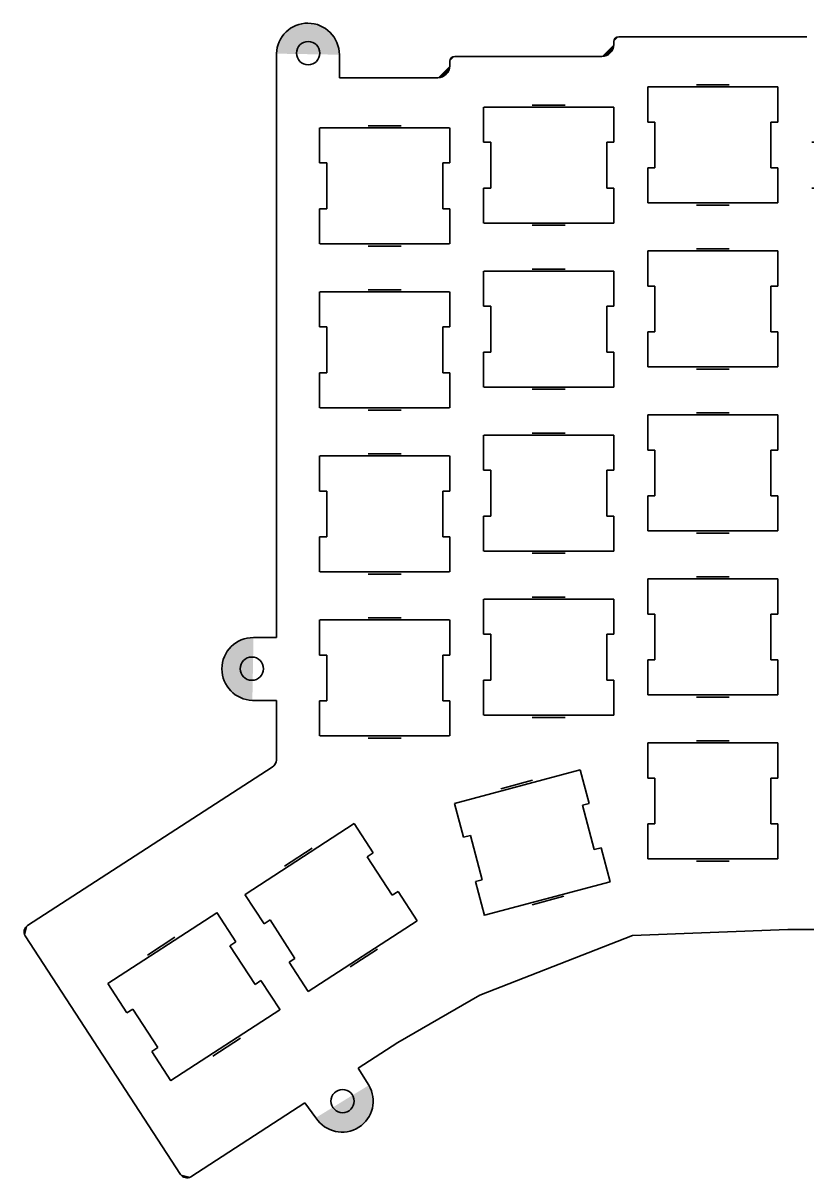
# Model space of a CAD drawing. Header units: inches. Extents: x 20 to 186, y -171 to -37.
# Drawn here: x 20.5 to 111.5, y -171.1 to -36.8 of the extents above; entities that cross this region are included whole.
import ezdxf

# ---------------------------------------------------------------- set-up
doc = ezdxf.new("R2010")
doc.units = ezdxf.units.IN
doc.header["$MEASUREMENT"] = 0
doc.layers.add('Layer 1', color=7, linetype='Continuous')

# ---------------------------------------------------------------- blocks, each defined once
blk = doc.blocks.new('block 6')
at = {"layer": 'Layer 1', "color": 250, "lineweight": 35, "true_color": 0x231f20}
blk.add_open_spline([(47.02, -110.44), (47.77, -110.44), (48.37, -111.04), (48.37, -111.79), (48.37, -112.53), (47.77, -113.14), (47.02, -113.14), (46.27, -113.14), (45.67, -112.53), (45.67, -111.79), (45.67, -111.04), (46.27, -110.44), (47.02, -110.44)], degree=3, knots=[0, 0, 0, 0, 1, 1, 1, 2, 2, 2, 3, 3, 3, 4, 4, 4, 4], dxfattribs=at)
blk = doc.blocks.new('block 7')
at = {"layer": 'Layer 1', "color": 250, "lineweight": 35, "true_color": 0x231f20}
blk.add_open_spline([(53.56, -38.94), (54.31, -38.94), (54.91, -39.54), (54.91, -40.29), (54.91, -41.03), (54.31, -41.64), (53.56, -41.64), (52.81, -41.64), (52.21, -41.03), (52.21, -40.29), (52.21, -39.54), (52.81, -38.94), (53.56, -38.94)], degree=3, knots=[0, 0, 0, 0, 1, 1, 1, 2, 2, 2, 3, 3, 3, 4, 4, 4, 4], dxfattribs=at)
blk = doc.blocks.new('block 10')
at = {"layer": 'Layer 1', "color": 250, "lineweight": 35, "true_color": 0x231f20}
blk.add_open_spline([(57.56, -160.67), (58.31, -160.67), (58.91, -161.27), (58.91, -162.02), (58.91, -162.76), (58.31, -163.37), (57.56, -163.37), (56.82, -163.37), (56.21, -162.76), (56.21, -162.02), (56.21, -161.27), (56.82, -160.67), (57.56, -160.67)], degree=3, knots=[0, 0, 0, 0, 1, 1, 1, 2, 2, 2, 3, 3, 3, 4, 4, 4, 4], dxfattribs=at)
blk = doc.blocks.new('block 12')
at = {"layer": 'Layer 1', "color": 250, "lineweight": 35, "true_color": 0x231f20}
for points in [[(55.72, -53.05), (54.89, -53.05)], [(70.01, -53.05), (69.18, -53.05)], [(55.72, -58.38), (54.89, -58.38)], [(70.01, -58.38), (69.18, -58.38)]]:
    blk.add_lwpolyline(points, dxfattribs=at)
blk = doc.blocks.new('block 13')
at = {"layer": 'Layer 1', "color": 250, "lineweight": 35, "true_color": 0x231f20}
for points in [[(64.35, -48.73), (60.54, -48.73)], [(64.35, -62.7), (60.54, -62.7)]]:
    blk.add_lwpolyline(points, dxfattribs=at)
blk = doc.blocks.new('block 14')
at = {"layer": 'Layer 1', "color": 250, "lineweight": 35, "true_color": 0x231f20}
for points in [[(54.89, -53.05), (54.89, -48.98)], [(69.99, -48.98), (54.91, -48.98)], [(70.01, -53.05), (70.01, -48.98)], [(112.87, -50.64), (112.04, -50.64)], [(127.16, -50.64), (126.33, -50.64)], [(55.72, -58.38), (55.72, -53.05)], [(69.18, -58.38), (69.18, -53.05)], [(112.87, -55.97), (112.04, -55.97)], [(127.16, -55.97), (126.33, -55.97)], [(54.89, -62.45), (54.89, -58.38)], [(70.01, -62.45), (70.01, -58.38)], [(69.99, -62.45), (54.91, -62.45)]]:
    blk.add_lwpolyline(points, dxfattribs=at)
blk = doc.blocks.new('block 26')
at = {"layer": 'Layer 1', "color": 250, "lineweight": 35, "true_color": 0x231f20}
for points in [[(155.73, -74.45), (154.91, -74.45)], [(170.02, -74.45), (169.19, -74.45)], [(155.73, -79.78), (154.91, -79.78)], [(170.02, -79.78), (169.19, -79.78)], [(30.3, -148.35), (42.95, -140.13)], [(42.96, -140.12), (45.17, -143.53)], [(44.48, -143.98), (47.39, -148.46)], [(30.28, -148.36), (32.5, -151.77)], [(48.08, -148.01), (50.29, -151.41)], [(33.19, -151.32), (36.09, -155.79)], [(37.63, -159.64), (50.28, -151.42)], [(35.4, -156.24), (37.62, -159.65)]]:
    blk.add_lwpolyline(points, dxfattribs=at)
blk = doc.blocks.new('block 27')
at = {"layer": 'Layer 1', "color": 250, "lineweight": 35, "true_color": 0x231f20}
for points in [[(34.89, -145.06), (38.08, -142.99)], [(42.49, -156.78), (45.69, -154.71)]]:
    blk.add_lwpolyline(points, dxfattribs=at)
blk = doc.blocks.new('block 28')
at = {"layer": 'Layer 1', "color": 250, "lineweight": 35, "true_color": 0x231f20}
for points in [[(46.23, -138), (58.89, -129.78)], [(58.9, -129.77), (61.11, -133.18)], [(60.42, -133.63), (63.32, -138.11)], [(46.22, -138.01), (48.44, -141.41)], [(64.02, -137.66), (66.23, -141.06)], [(49.13, -140.97), (52.03, -145.44)], [(53.56, -149.29), (66.22, -141.07)], [(44.48, -143.98), (45.17, -143.53)], [(51.34, -145.89), (53.55, -149.3)], [(47.39, -148.46), (48.08, -148.01)], [(32.5, -151.77), (33.19, -151.32)], [(35.4, -156.24), (36.09, -155.79)]]:
    blk.add_lwpolyline(points, dxfattribs=at)
blk = doc.blocks.new('block 29')
at = {"layer": 'Layer 1', "color": 250, "lineweight": 35, "true_color": 0x231f20}
for points in [[(50.82, -134.71), (54.02, -132.64)], [(58.43, -146.43), (61.63, -144.36)]]:
    blk.add_lwpolyline(points, dxfattribs=at)
blk = doc.blocks.new('block 30')
at = {"layer": 'Layer 1', "color": 250, "lineweight": 35, "true_color": 0x231f20}
for points in [[(70.57, -127.43), (85.14, -123.53)], [(85.15, -123.52), (86.2, -127.45)], [(70.55, -127.43), (71.6, -131.36)], [(85.41, -127.66), (86.79, -132.81)], [(72.4, -131.15), (73.78, -136.3)], [(87.58, -132.6), (88.63, -136.53)], [(60.42, -133.63), (61.11, -133.18)], [(72.99, -136.51), (74.04, -140.44)], [(74.05, -140.43), (88.62, -136.53)], [(63.32, -138.11), (64.02, -137.66)], [(48.44, -141.41), (49.13, -140.97)], [(51.34, -145.89), (52.03, -145.44)]]:
    blk.add_lwpolyline(points, dxfattribs=at)
blk = doc.blocks.new('block 31')
at = {"layer": 'Layer 1', "color": 250, "lineweight": 35, "true_color": 0x231f20}
for points in [[(75.95, -125.73), (79.63, -124.74)], [(79.56, -139.22), (83.24, -138.23)]]:
    blk.add_lwpolyline(points, dxfattribs=at)
blk = doc.blocks.new('block 32')
at = {"layer": 'Layer 1', "color": 250, "lineweight": 35, "true_color": 0x231f20}
for points in [[(55.72, -110.2), (54.89, -110.2)], [(70.01, -110.2), (69.18, -110.2)], [(55.72, -115.53), (54.89, -115.53)], [(70.01, -115.53), (69.18, -115.53)], [(85.41, -127.66), (86.2, -127.45)], [(71.6, -131.36), (72.4, -131.15)], [(86.79, -132.81), (87.58, -132.6)], [(72.99, -136.51), (73.78, -136.3)]]:
    blk.add_lwpolyline(points, dxfattribs=at)
blk = doc.blocks.new('block 33')
at = {"layer": 'Layer 1', "color": 250, "lineweight": 35, "true_color": 0x231f20}
for points in [[(64.35, -105.88), (60.54, -105.88)], [(64.35, -119.85), (60.54, -119.85)]]:
    blk.add_lwpolyline(points, dxfattribs=at)
blk = doc.blocks.new('block 34')
at = {"layer": 'Layer 1', "color": 250, "lineweight": 35, "true_color": 0x231f20}
for points in [[(54.89, -91.15), (54.89, -87.08)], [(69.99, -87.08), (54.91, -87.08)], [(70.01, -91.15), (70.01, -87.08)], [(55.72, -96.48), (55.72, -91.15)], [(69.18, -96.48), (69.18, -91.15)], [(54.89, -100.55), (54.89, -96.48)], [(70.01, -100.55), (70.01, -96.48)], [(69.99, -100.55), (54.91, -100.55)], [(54.89, -110.2), (54.89, -106.13)], [(69.99, -106.13), (54.91, -106.13)], [(70.01, -110.2), (70.01, -106.13)], [(55.72, -115.53), (55.72, -110.2)], [(69.18, -115.53), (69.18, -110.2)], [(54.89, -119.6), (54.89, -115.53)], [(70.01, -119.6), (70.01, -115.53)], [(69.99, -119.6), (54.91, -119.6)]]:
    blk.add_lwpolyline(points, dxfattribs=at)
blk = doc.blocks.new('block 35')
at = {"layer": 'Layer 1', "color": 250, "lineweight": 35, "true_color": 0x231f20}
for points in [[(64.35, -86.83), (60.54, -86.83)], [(64.35, -100.8), (60.54, -100.8)]]:
    blk.add_lwpolyline(points, dxfattribs=at)
blk = doc.blocks.new('block 36')
at = {"layer": 'Layer 1', "color": 250, "lineweight": 35, "true_color": 0x231f20}
for points in [[(54.89, -72.1), (54.89, -68.03)], [(69.99, -68.03), (54.91, -68.03)], [(70.01, -72.1), (70.01, -68.03)], [(55.72, -77.43), (55.72, -72.1)], [(69.18, -77.43), (69.18, -72.1)], [(54.89, -81.5), (54.89, -77.43)], [(70.01, -81.5), (70.01, -77.43)], [(69.99, -81.5), (54.91, -81.5)], [(55.72, -91.15), (54.89, -91.15)], [(70.01, -91.15), (69.18, -91.15)], [(55.72, -96.48), (54.89, -96.48)], [(70.01, -96.48), (69.18, -96.48)]]:
    blk.add_lwpolyline(points, dxfattribs=at)
blk = doc.blocks.new('block 37')
at = {"layer": 'Layer 1', "color": 250, "lineweight": 35, "true_color": 0x231f20}
for points in [[(64.35, -67.78), (60.54, -67.78)], [(64.35, -81.75), (60.54, -81.75)]]:
    blk.add_lwpolyline(points, dxfattribs=at)
blk = doc.blocks.new('block 38')
at = {"layer": 'Layer 1', "color": 250, "lineweight": 35, "true_color": 0x231f20}
for points in [[(55.72, -72.1), (54.89, -72.1)], [(70.01, -72.1), (69.18, -72.1)], [(55.72, -77.43), (54.89, -77.43)], [(70.01, -77.43), (69.18, -77.43)], [(74.77, -107.79), (73.94, -107.79)], [(89.06, -107.79), (88.23, -107.79)], [(74.77, -113.12), (73.94, -113.12)], [(89.06, -113.12), (88.23, -113.12)]]:
    blk.add_lwpolyline(points, dxfattribs=at)
blk = doc.blocks.new('block 39')
at = {"layer": 'Layer 1', "color": 250, "lineweight": 35, "true_color": 0x231f20}
for points in [[(83.4, -103.47), (79.59, -103.47)], [(83.4, -117.44), (79.59, -117.44)]]:
    blk.add_lwpolyline(points, dxfattribs=at)
blk = doc.blocks.new('block 40')
at = {"layer": 'Layer 1', "color": 250, "lineweight": 35, "true_color": 0x231f20}
for points in [[(73.94, -88.74), (73.94, -84.67)], [(89.04, -84.67), (73.96, -84.67)], [(89.06, -88.74), (89.06, -84.67)], [(74.77, -94.07), (74.77, -88.74)], [(88.23, -94.07), (88.23, -88.74)], [(73.94, -98.13), (73.94, -94.07)], [(89.06, -98.13), (89.06, -94.07)], [(89.04, -98.13), (73.96, -98.13)], [(73.94, -107.79), (73.94, -103.72)], [(89.04, -103.72), (73.96, -103.72)], [(89.06, -107.79), (89.06, -103.72)], [(74.77, -113.12), (74.77, -107.79)], [(88.23, -113.12), (88.23, -107.79)], [(73.94, -117.18), (73.94, -113.12)], [(89.06, -117.18), (89.06, -113.12)], [(89.04, -117.18), (73.96, -117.18)]]:
    blk.add_lwpolyline(points, dxfattribs=at)
blk = doc.blocks.new('block 41')
at = {"layer": 'Layer 1', "color": 250, "lineweight": 35, "true_color": 0x231f20}
for points in [[(83.4, -84.42), (79.59, -84.42)], [(83.4, -98.39), (79.59, -98.39)]]:
    blk.add_lwpolyline(points, dxfattribs=at)
blk = doc.blocks.new('block 42')
at = {"layer": 'Layer 1', "color": 250, "lineweight": 35, "true_color": 0x231f20}
for points in [[(74.77, -50.64), (73.94, -50.64)], [(89.06, -50.64), (88.23, -50.64)], [(74.77, -55.97), (73.94, -55.97)], [(89.06, -55.97), (88.23, -55.97)], [(74.77, -88.74), (73.94, -88.74)], [(89.06, -88.74), (88.23, -88.74)], [(74.77, -94.07), (73.94, -94.07)], [(89.06, -94.07), (88.23, -94.07)]]:
    blk.add_lwpolyline(points, dxfattribs=at)
blk = doc.blocks.new('block 43')
at = {"layer": 'Layer 1', "color": 250, "lineweight": 35, "true_color": 0x231f20}
for points in [[(83.4, -46.32), (79.59, -46.32)], [(83.4, -60.29), (79.59, -60.29)]]:
    blk.add_lwpolyline(points, dxfattribs=at)
blk = doc.blocks.new('block 44')
at = {"layer": 'Layer 1', "color": 250, "lineweight": 35, "true_color": 0x231f20}
for points in [[(73.94, -50.64), (73.94, -46.57)], [(89.04, -46.57), (73.96, -46.57)], [(89.06, -50.64), (89.06, -46.57)], [(74.77, -55.97), (74.77, -50.64)], [(88.23, -55.97), (88.23, -50.64)], [(73.94, -60.03), (73.94, -55.97)], [(89.06, -60.03), (89.06, -55.97)], [(89.04, -60.03), (73.96, -60.03)], [(73.94, -69.69), (73.94, -65.62)], [(89.04, -65.62), (73.96, -65.62)], [(89.06, -69.69), (89.06, -65.62)], [(74.77, -75.02), (74.77, -69.69)], [(88.23, -75.02), (88.23, -69.69)], [(73.94, -79.08), (73.94, -75.02)], [(89.06, -79.08), (89.06, -75.02)], [(89.04, -79.08), (73.96, -79.08)]]:
    blk.add_lwpolyline(points, dxfattribs=at)
blk = doc.blocks.new('block 45')
at = {"layer": 'Layer 1', "color": 250, "lineweight": 35, "true_color": 0x231f20}
for points in [[(83.4, -65.37), (79.59, -65.37)], [(83.4, -79.34), (79.59, -79.34)]]:
    blk.add_lwpolyline(points, dxfattribs=at)
blk = doc.blocks.new('block 46')
at = {"layer": 'Layer 1', "color": 250, "lineweight": 35, "true_color": 0x231f20}
for points in [[(92.99, -48.29), (92.99, -44.22)], [(108.09, -44.22), (93.01, -44.22)], [(108.11, -48.29), (108.11, -44.22)], [(93.82, -53.62), (93.82, -48.29)], [(107.28, -53.62), (107.28, -48.29)], [(92.99, -57.68), (92.99, -53.62)], [(108.11, -57.68), (108.11, -53.62)], [(108.09, -57.68), (93.01, -57.68)], [(74.77, -69.69), (73.94, -69.69)], [(89.06, -69.69), (88.23, -69.69)], [(74.77, -75.02), (73.94, -75.02)], [(89.06, -75.02), (88.23, -75.02)]]:
    blk.add_lwpolyline(points, dxfattribs=at)
blk = doc.blocks.new('block 47')
at = {"layer": 'Layer 1', "color": 250, "lineweight": 35, "true_color": 0x231f20}
for points in [[(102.45, -43.97), (98.64, -43.97)], [(102.45, -57.94), (98.64, -57.94)]]:
    blk.add_lwpolyline(points, dxfattribs=at)
blk = doc.blocks.new('block 48')
at = {"layer": 'Layer 1', "color": 250, "lineweight": 35, "true_color": 0x231f20}
for points in [[(93.82, -48.29), (92.99, -48.29)], [(108.11, -48.29), (107.28, -48.29)], [(93.82, -53.62), (92.99, -53.62)], [(108.11, -53.62), (107.28, -53.62)], [(93.82, -67.34), (92.99, -67.34)], [(108.11, -67.34), (107.28, -67.34)], [(93.82, -72.67), (92.99, -72.67)], [(108.11, -72.67), (107.28, -72.67)]]:
    blk.add_lwpolyline(points, dxfattribs=at)
blk = doc.blocks.new('block 49')
at = {"layer": 'Layer 1', "color": 250, "lineweight": 35, "true_color": 0x231f20}
for points in [[(102.45, -63.02), (98.64, -63.02)], [(102.45, -76.99), (98.64, -76.99)]]:
    blk.add_lwpolyline(points, dxfattribs=at)
blk = doc.blocks.new('block 50')
at = {"layer": 'Layer 1', "color": 250, "lineweight": 35, "true_color": 0x231f20}
for points in [[(92.99, -67.34), (92.99, -63.27)], [(108.09, -63.27), (93.01, -63.27)], [(108.11, -67.34), (108.11, -63.27)], [(93.82, -72.67), (93.82, -67.34)], [(107.28, -72.67), (107.28, -67.34)], [(92.99, -76.73), (92.99, -72.67)], [(108.11, -76.73), (108.11, -72.67)], [(108.09, -76.73), (93.01, -76.73)], [(93.82, -124.49), (92.99, -124.49)], [(108.11, -124.49), (107.28, -124.49)], [(93.82, -129.82), (92.99, -129.82)], [(108.11, -129.82), (107.28, -129.82)]]:
    blk.add_lwpolyline(points, dxfattribs=at)
blk = doc.blocks.new('block 51')
at = {"layer": 'Layer 1', "color": 250, "lineweight": 35, "true_color": 0x231f20}
for points in [[(102.45, -120.17), (98.64, -120.17)], [(102.45, -134.14), (98.64, -134.14)]]:
    blk.add_lwpolyline(points, dxfattribs=at)
blk = doc.blocks.new('block 52')
at = {"layer": 'Layer 1', "color": 250, "lineweight": 35, "true_color": 0x231f20}
for points in [[(92.99, -105.44), (92.99, -101.37)], [(108.09, -101.37), (93.01, -101.37)], [(108.11, -105.44), (108.11, -101.37)], [(93.82, -110.77), (93.82, -105.44)], [(107.28, -110.77), (107.28, -105.44)], [(92.99, -114.83), (92.99, -110.77)], [(108.11, -114.83), (108.11, -110.77)], [(108.09, -114.83), (93.01, -114.83)], [(92.99, -124.49), (92.99, -120.42)], [(108.09, -120.42), (93.01, -120.42)], [(108.11, -124.49), (108.11, -120.42)], [(93.82, -129.82), (93.82, -124.49)], [(107.28, -129.82), (107.28, -124.49)], [(92.99, -133.88), (92.99, -129.82)], [(108.11, -133.88), (108.11, -129.82)], [(108.09, -133.88), (93.01, -133.88)]]:
    blk.add_lwpolyline(points, dxfattribs=at)
blk = doc.blocks.new('block 53')
at = {"layer": 'Layer 1', "color": 250, "lineweight": 35, "true_color": 0x231f20}
for points in [[(102.45, -101.12), (98.64, -101.12)], [(102.45, -115.09), (98.64, -115.09)]]:
    blk.add_lwpolyline(points, dxfattribs=at)
blk = doc.blocks.new('block 54')
at = {"layer": 'Layer 1', "color": 250, "lineweight": 35, "true_color": 0x231f20}
for points in [[(93.82, -86.39), (92.99, -86.39)], [(108.11, -86.39), (107.28, -86.39)], [(93.82, -91.72), (92.99, -91.72)], [(108.11, -91.72), (107.28, -91.72)], [(93.82, -105.44), (92.99, -105.44)], [(108.11, -105.44), (107.28, -105.44)], [(93.82, -110.77), (92.99, -110.77)], [(108.11, -110.77), (107.28, -110.77)]]:
    blk.add_lwpolyline(points, dxfattribs=at)
blk = doc.blocks.new('block 55')
at = {"layer": 'Layer 1', "color": 250, "lineweight": 35, "true_color": 0x231f20}
for points in [[(102.45, -82.07), (98.64, -82.07)], [(102.45, -96.04), (98.64, -96.04)]]:
    blk.add_lwpolyline(points, dxfattribs=at)
blk = doc.blocks.new('block 56')
at = {"layer": 'Layer 1', "color": 250, "lineweight": 35, "true_color": 0x231f20}
for points in [[(131.09, -55.4), (131.09, -51.33)], [(146.19, -51.33), (131.11, -51.33)], [(146.21, -55.4), (146.21, -51.33)], [(131.92, -60.73), (131.92, -55.4)], [(145.38, -60.73), (145.38, -55.4)], [(131.09, -64.8), (131.09, -60.73)], [(146.21, -64.8), (146.21, -60.73)], [(146.19, -64.8), (131.11, -64.8)], [(92.99, -86.39), (92.99, -82.32)], [(108.09, -82.32), (93.01, -82.32)], [(108.11, -86.39), (108.11, -82.32)], [(93.82, -91.72), (93.82, -86.39)], [(107.28, -91.72), (107.28, -86.39)], [(92.99, -95.78), (92.99, -91.72)], [(108.11, -95.78), (108.11, -91.72)], [(108.09, -95.78), (93.01, -95.78)]]:
    blk.add_lwpolyline(points, dxfattribs=at)
blk = doc.blocks.new('block 75')
at = {"layer": 'Layer 1', "color": 250, "lineweight": 35, "true_color": 0x231f20}
blk.add_open_spline([(47.02, -110.44), (47.77, -110.44), (48.37, -111.04), (48.37, -111.79), (48.37, -112.53), (47.77, -113.14), (47.02, -113.14), (46.27, -113.14), (45.67, -112.53), (45.67, -111.79), (45.67, -111.04), (46.27, -110.44), (47.02, -110.44)], degree=3, knots=[0, 0, 0, 0, 1, 1, 1, 2, 2, 2, 3, 3, 3, 4, 4, 4, 4], dxfattribs=at)
blk = doc.blocks.new('block 76')
at = {"layer": 'Layer 1', "color": 250, "lineweight": 35, "true_color": 0x231f20}
blk.add_open_spline([(53.56, -38.94), (54.31, -38.94), (54.91, -39.54), (54.91, -40.29), (54.91, -41.03), (54.31, -41.64), (53.56, -41.64), (52.81, -41.64), (52.21, -41.03), (52.21, -40.29), (52.21, -39.54), (52.81, -38.94), (53.56, -38.94)], degree=3, knots=[0, 0, 0, 0, 1, 1, 1, 2, 2, 2, 3, 3, 3, 4, 4, 4, 4], dxfattribs=at)
blk = doc.blocks.new('block 79')
at = {"layer": 'Layer 1', "color": 250, "lineweight": 35, "true_color": 0x231f20}
blk.add_open_spline([(57.56, -160.67), (58.31, -160.67), (58.91, -161.27), (58.91, -162.02), (58.91, -162.76), (58.31, -163.37), (57.56, -163.37), (56.82, -163.37), (56.21, -162.76), (56.21, -162.02), (56.21, -161.27), (56.82, -160.67), (57.56, -160.67)], degree=3, knots=[0, 0, 0, 0, 1, 1, 1, 2, 2, 2, 3, 3, 3, 4, 4, 4, 4], dxfattribs=at)
blk = doc.blocks.new('block 81')
at = {"layer": 'Layer 1', "color": 250, "lineweight": 35, "true_color": 0x231f20}
for points in [[(55.72, -53.05), (54.89, -53.05)], [(70.01, -53.05), (69.18, -53.05)], [(55.72, -58.38), (54.89, -58.38)], [(70.01, -58.38), (69.18, -58.38)]]:
    blk.add_lwpolyline(points, dxfattribs=at)
blk = doc.blocks.new('block 82')
at = {"layer": 'Layer 1', "color": 250, "lineweight": 35, "true_color": 0x231f20}
for points in [[(64.35, -48.73), (60.54, -48.73)], [(64.35, -62.7), (60.54, -62.7)]]:
    blk.add_lwpolyline(points, dxfattribs=at)
blk = doc.blocks.new('block 83')
at = {"layer": 'Layer 1', "color": 250, "lineweight": 35, "true_color": 0x231f20}
for points in [[(54.89, -53.05), (54.89, -48.98)], [(69.99, -48.98), (54.91, -48.98)], [(70.01, -53.05), (70.01, -48.98)], [(112.87, -50.64), (112.04, -50.64)], [(127.16, -50.64), (126.33, -50.64)], [(55.72, -58.38), (55.72, -53.05)], [(69.18, -58.38), (69.18, -53.05)], [(112.87, -55.97), (112.04, -55.97)], [(127.16, -55.97), (126.33, -55.97)], [(54.89, -62.45), (54.89, -58.38)], [(70.01, -62.45), (70.01, -58.38)], [(69.99, -62.45), (54.91, -62.45)]]:
    blk.add_lwpolyline(points, dxfattribs=at)
blk = doc.blocks.new('block 95')
at = {"layer": 'Layer 1', "color": 250, "lineweight": 35, "true_color": 0x231f20}
for points in [[(155.73, -74.45), (154.91, -74.45)], [(170.02, -74.45), (169.19, -74.45)], [(155.73, -79.78), (154.91, -79.78)], [(170.02, -79.78), (169.19, -79.78)], [(30.3, -148.35), (42.95, -140.13)], [(42.96, -140.12), (45.17, -143.53)], [(44.48, -143.98), (47.39, -148.46)], [(30.28, -148.36), (32.5, -151.77)], [(48.08, -148.01), (50.29, -151.41)], [(33.19, -151.32), (36.09, -155.79)], [(37.63, -159.64), (50.28, -151.42)], [(35.4, -156.24), (37.62, -159.65)]]:
    blk.add_lwpolyline(points, dxfattribs=at)
blk = doc.blocks.new('block 96')
at = {"layer": 'Layer 1', "color": 250, "lineweight": 35, "true_color": 0x231f20}
for points in [[(34.89, -145.06), (38.08, -142.99)], [(42.49, -156.78), (45.69, -154.71)]]:
    blk.add_lwpolyline(points, dxfattribs=at)
blk = doc.blocks.new('block 97')
at = {"layer": 'Layer 1', "color": 250, "lineweight": 35, "true_color": 0x231f20}
for points in [[(46.23, -138), (58.89, -129.78)], [(58.9, -129.77), (61.11, -133.18)], [(60.42, -133.63), (63.32, -138.11)], [(46.22, -138.01), (48.44, -141.41)], [(64.02, -137.66), (66.23, -141.06)], [(49.13, -140.97), (52.03, -145.44)], [(53.56, -149.29), (66.22, -141.07)], [(44.48, -143.98), (45.17, -143.53)], [(51.34, -145.89), (53.55, -149.3)], [(47.39, -148.46), (48.08, -148.01)], [(32.5, -151.77), (33.19, -151.32)], [(35.4, -156.24), (36.09, -155.79)]]:
    blk.add_lwpolyline(points, dxfattribs=at)
blk = doc.blocks.new('block 98')
at = {"layer": 'Layer 1', "color": 250, "lineweight": 35, "true_color": 0x231f20}
for points in [[(50.82, -134.71), (54.02, -132.64)], [(58.43, -146.43), (61.63, -144.36)]]:
    blk.add_lwpolyline(points, dxfattribs=at)
blk = doc.blocks.new('block 99')
at = {"layer": 'Layer 1', "color": 250, "lineweight": 35, "true_color": 0x231f20}
for points in [[(70.57, -127.43), (85.14, -123.53)], [(85.15, -123.52), (86.2, -127.45)], [(70.55, -127.43), (71.6, -131.36)], [(85.41, -127.66), (86.79, -132.81)], [(72.4, -131.15), (73.78, -136.3)], [(87.58, -132.6), (88.63, -136.53)], [(60.42, -133.63), (61.11, -133.18)], [(72.99, -136.51), (74.04, -140.44)], [(74.05, -140.43), (88.62, -136.53)], [(63.32, -138.11), (64.02, -137.66)], [(48.44, -141.41), (49.13, -140.97)], [(51.34, -145.89), (52.03, -145.44)]]:
    blk.add_lwpolyline(points, dxfattribs=at)
blk = doc.blocks.new('block 100')
at = {"layer": 'Layer 1', "color": 250, "lineweight": 35, "true_color": 0x231f20}
for points in [[(75.95, -125.73), (79.63, -124.74)], [(79.56, -139.22), (83.24, -138.23)]]:
    blk.add_lwpolyline(points, dxfattribs=at)
blk = doc.blocks.new('block 101')
at = {"layer": 'Layer 1', "color": 250, "lineweight": 35, "true_color": 0x231f20}
for points in [[(55.72, -110.2), (54.89, -110.2)], [(70.01, -110.2), (69.18, -110.2)], [(55.72, -115.53), (54.89, -115.53)], [(70.01, -115.53), (69.18, -115.53)], [(85.41, -127.66), (86.2, -127.45)], [(71.6, -131.36), (72.4, -131.15)], [(86.79, -132.81), (87.58, -132.6)], [(72.99, -136.51), (73.78, -136.3)]]:
    blk.add_lwpolyline(points, dxfattribs=at)
blk = doc.blocks.new('block 102')
at = {"layer": 'Layer 1', "color": 250, "lineweight": 35, "true_color": 0x231f20}
for points in [[(64.35, -105.88), (60.54, -105.88)], [(64.35, -119.85), (60.54, -119.85)]]:
    blk.add_lwpolyline(points, dxfattribs=at)
blk = doc.blocks.new('block 103')
at = {"layer": 'Layer 1', "color": 250, "lineweight": 35, "true_color": 0x231f20}
for points in [[(54.89, -91.15), (54.89, -87.08)], [(69.99, -87.08), (54.91, -87.08)], [(70.01, -91.15), (70.01, -87.08)], [(55.72, -96.48), (55.72, -91.15)], [(69.18, -96.48), (69.18, -91.15)], [(54.89, -100.55), (54.89, -96.48)], [(70.01, -100.55), (70.01, -96.48)], [(69.99, -100.55), (54.91, -100.55)], [(54.89, -110.2), (54.89, -106.13)], [(69.99, -106.13), (54.91, -106.13)], [(70.01, -110.2), (70.01, -106.13)], [(55.72, -115.53), (55.72, -110.2)], [(69.18, -115.53), (69.18, -110.2)], [(54.89, -119.6), (54.89, -115.53)], [(70.01, -119.6), (70.01, -115.53)], [(69.99, -119.6), (54.91, -119.6)]]:
    blk.add_lwpolyline(points, dxfattribs=at)
blk = doc.blocks.new('block 104')
at = {"layer": 'Layer 1', "color": 250, "lineweight": 35, "true_color": 0x231f20}
for points in [[(64.35, -86.83), (60.54, -86.83)], [(64.35, -100.8), (60.54, -100.8)]]:
    blk.add_lwpolyline(points, dxfattribs=at)
blk = doc.blocks.new('block 105')
at = {"layer": 'Layer 1', "color": 250, "lineweight": 35, "true_color": 0x231f20}
for points in [[(54.89, -72.1), (54.89, -68.03)], [(69.99, -68.03), (54.91, -68.03)], [(70.01, -72.1), (70.01, -68.03)], [(55.72, -77.43), (55.72, -72.1)], [(69.18, -77.43), (69.18, -72.1)], [(54.89, -81.5), (54.89, -77.43)], [(70.01, -81.5), (70.01, -77.43)], [(69.99, -81.5), (54.91, -81.5)], [(55.72, -91.15), (54.89, -91.15)], [(70.01, -91.15), (69.18, -91.15)], [(55.72, -96.48), (54.89, -96.48)], [(70.01, -96.48), (69.18, -96.48)]]:
    blk.add_lwpolyline(points, dxfattribs=at)
blk = doc.blocks.new('block 106')
at = {"layer": 'Layer 1', "color": 250, "lineweight": 35, "true_color": 0x231f20}
for points in [[(64.35, -67.78), (60.54, -67.78)], [(64.35, -81.75), (60.54, -81.75)]]:
    blk.add_lwpolyline(points, dxfattribs=at)
blk = doc.blocks.new('block 107')
at = {"layer": 'Layer 1', "color": 250, "lineweight": 35, "true_color": 0x231f20}
for points in [[(55.72, -72.1), (54.89, -72.1)], [(70.01, -72.1), (69.18, -72.1)], [(55.72, -77.43), (54.89, -77.43)], [(70.01, -77.43), (69.18, -77.43)], [(74.77, -107.79), (73.94, -107.79)], [(89.06, -107.79), (88.23, -107.79)], [(74.77, -113.12), (73.94, -113.12)], [(89.06, -113.12), (88.23, -113.12)]]:
    blk.add_lwpolyline(points, dxfattribs=at)
blk = doc.blocks.new('block 108')
at = {"layer": 'Layer 1', "color": 250, "lineweight": 35, "true_color": 0x231f20}
for points in [[(83.4, -103.47), (79.59, -103.47)], [(83.4, -117.44), (79.59, -117.44)]]:
    blk.add_lwpolyline(points, dxfattribs=at)
blk = doc.blocks.new('block 109')
at = {"layer": 'Layer 1', "color": 250, "lineweight": 35, "true_color": 0x231f20}
for points in [[(73.94, -88.74), (73.94, -84.67)], [(89.04, -84.67), (73.96, -84.67)], [(89.06, -88.74), (89.06, -84.67)], [(74.77, -94.07), (74.77, -88.74)], [(88.23, -94.07), (88.23, -88.74)], [(73.94, -98.13), (73.94, -94.07)], [(89.06, -98.13), (89.06, -94.07)], [(89.04, -98.13), (73.96, -98.13)], [(73.94, -107.79), (73.94, -103.72)], [(89.04, -103.72), (73.96, -103.72)], [(89.06, -107.79), (89.06, -103.72)], [(74.77, -113.12), (74.77, -107.79)], [(88.23, -113.12), (88.23, -107.79)], [(73.94, -117.18), (73.94, -113.12)], [(89.06, -117.18), (89.06, -113.12)], [(89.04, -117.18), (73.96, -117.18)]]:
    blk.add_lwpolyline(points, dxfattribs=at)
blk = doc.blocks.new('block 110')
at = {"layer": 'Layer 1', "color": 250, "lineweight": 35, "true_color": 0x231f20}
for points in [[(83.4, -84.42), (79.59, -84.42)], [(83.4, -98.39), (79.59, -98.39)]]:
    blk.add_lwpolyline(points, dxfattribs=at)
blk = doc.blocks.new('block 111')
at = {"layer": 'Layer 1', "color": 250, "lineweight": 35, "true_color": 0x231f20}
for points in [[(74.77, -50.64), (73.94, -50.64)], [(89.06, -50.64), (88.23, -50.64)], [(74.77, -55.97), (73.94, -55.97)], [(89.06, -55.97), (88.23, -55.97)], [(74.77, -88.74), (73.94, -88.74)], [(89.06, -88.74), (88.23, -88.74)], [(74.77, -94.07), (73.94, -94.07)], [(89.06, -94.07), (88.23, -94.07)]]:
    blk.add_lwpolyline(points, dxfattribs=at)
blk = doc.blocks.new('block 112')
at = {"layer": 'Layer 1', "color": 250, "lineweight": 35, "true_color": 0x231f20}
for points in [[(83.4, -46.32), (79.59, -46.32)], [(83.4, -60.29), (79.59, -60.29)]]:
    blk.add_lwpolyline(points, dxfattribs=at)
blk = doc.blocks.new('block 113')
at = {"layer": 'Layer 1', "color": 250, "lineweight": 35, "true_color": 0x231f20}
for points in [[(73.94, -50.64), (73.94, -46.57)], [(89.04, -46.57), (73.96, -46.57)], [(89.06, -50.64), (89.06, -46.57)], [(74.77, -55.97), (74.77, -50.64)], [(88.23, -55.97), (88.23, -50.64)], [(73.94, -60.03), (73.94, -55.97)], [(89.06, -60.03), (89.06, -55.97)], [(89.04, -60.03), (73.96, -60.03)], [(73.94, -69.69), (73.94, -65.62)], [(89.04, -65.62), (73.96, -65.62)], [(89.06, -69.69), (89.06, -65.62)], [(74.77, -75.02), (74.77, -69.69)], [(88.23, -75.02), (88.23, -69.69)], [(73.94, -79.08), (73.94, -75.02)], [(89.06, -79.08), (89.06, -75.02)], [(89.04, -79.08), (73.96, -79.08)]]:
    blk.add_lwpolyline(points, dxfattribs=at)
blk = doc.blocks.new('block 114')
at = {"layer": 'Layer 1', "color": 250, "lineweight": 35, "true_color": 0x231f20}
for points in [[(83.4, -65.37), (79.59, -65.37)], [(83.4, -79.34), (79.59, -79.34)]]:
    blk.add_lwpolyline(points, dxfattribs=at)
blk = doc.blocks.new('block 115')
at = {"layer": 'Layer 1', "color": 250, "lineweight": 35, "true_color": 0x231f20}
for points in [[(92.99, -48.29), (92.99, -44.22)], [(108.09, -44.22), (93.01, -44.22)], [(108.11, -48.29), (108.11, -44.22)], [(93.82, -53.62), (93.82, -48.29)], [(107.28, -53.62), (107.28, -48.29)], [(92.99, -57.68), (92.99, -53.62)], [(108.11, -57.68), (108.11, -53.62)], [(108.09, -57.68), (93.01, -57.68)], [(74.77, -69.69), (73.94, -69.69)], [(89.06, -69.69), (88.23, -69.69)], [(74.77, -75.02), (73.94, -75.02)], [(89.06, -75.02), (88.23, -75.02)]]:
    blk.add_lwpolyline(points, dxfattribs=at)
blk = doc.blocks.new('block 116')
at = {"layer": 'Layer 1', "color": 250, "lineweight": 35, "true_color": 0x231f20}
for points in [[(102.45, -43.97), (98.64, -43.97)], [(102.45, -57.94), (98.64, -57.94)]]:
    blk.add_lwpolyline(points, dxfattribs=at)
blk = doc.blocks.new('block 117')
at = {"layer": 'Layer 1', "color": 250, "lineweight": 35, "true_color": 0x231f20}
for points in [[(93.82, -48.29), (92.99, -48.29)], [(108.11, -48.29), (107.28, -48.29)], [(93.82, -53.62), (92.99, -53.62)], [(108.11, -53.62), (107.28, -53.62)], [(93.82, -67.34), (92.99, -67.34)], [(108.11, -67.34), (107.28, -67.34)], [(93.82, -72.67), (92.99, -72.67)], [(108.11, -72.67), (107.28, -72.67)]]:
    blk.add_lwpolyline(points, dxfattribs=at)
blk = doc.blocks.new('block 118')
at = {"layer": 'Layer 1', "color": 250, "lineweight": 35, "true_color": 0x231f20}
for points in [[(102.45, -63.02), (98.64, -63.02)], [(102.45, -76.99), (98.64, -76.99)]]:
    blk.add_lwpolyline(points, dxfattribs=at)
blk = doc.blocks.new('block 119')
at = {"layer": 'Layer 1', "color": 250, "lineweight": 35, "true_color": 0x231f20}
for points in [[(92.99, -67.34), (92.99, -63.27)], [(108.09, -63.27), (93.01, -63.27)], [(108.11, -67.34), (108.11, -63.27)], [(93.82, -72.67), (93.82, -67.34)], [(107.28, -72.67), (107.28, -67.34)], [(92.99, -76.73), (92.99, -72.67)], [(108.11, -76.73), (108.11, -72.67)], [(108.09, -76.73), (93.01, -76.73)], [(93.82, -124.49), (92.99, -124.49)], [(108.11, -124.49), (107.28, -124.49)], [(93.82, -129.82), (92.99, -129.82)], [(108.11, -129.82), (107.28, -129.82)]]:
    blk.add_lwpolyline(points, dxfattribs=at)
blk = doc.blocks.new('block 120')
at = {"layer": 'Layer 1', "color": 250, "lineweight": 35, "true_color": 0x231f20}
for points in [[(102.45, -120.17), (98.64, -120.17)], [(102.45, -134.14), (98.64, -134.14)]]:
    blk.add_lwpolyline(points, dxfattribs=at)
blk = doc.blocks.new('block 121')
at = {"layer": 'Layer 1', "color": 250, "lineweight": 35, "true_color": 0x231f20}
for points in [[(92.99, -105.44), (92.99, -101.37)], [(108.09, -101.37), (93.01, -101.37)], [(108.11, -105.44), (108.11, -101.37)], [(93.82, -110.77), (93.82, -105.44)], [(107.28, -110.77), (107.28, -105.44)], [(92.99, -114.83), (92.99, -110.77)], [(108.11, -114.83), (108.11, -110.77)], [(108.09, -114.83), (93.01, -114.83)], [(92.99, -124.49), (92.99, -120.42)], [(108.09, -120.42), (93.01, -120.42)], [(108.11, -124.49), (108.11, -120.42)], [(93.82, -129.82), (93.82, -124.49)], [(107.28, -129.82), (107.28, -124.49)], [(92.99, -133.88), (92.99, -129.82)], [(108.11, -133.88), (108.11, -129.82)], [(108.09, -133.88), (93.01, -133.88)]]:
    blk.add_lwpolyline(points, dxfattribs=at)
blk = doc.blocks.new('block 122')
at = {"layer": 'Layer 1', "color": 250, "lineweight": 35, "true_color": 0x231f20}
for points in [[(102.45, -101.12), (98.64, -101.12)], [(102.45, -115.09), (98.64, -115.09)]]:
    blk.add_lwpolyline(points, dxfattribs=at)
blk = doc.blocks.new('block 123')
at = {"layer": 'Layer 1', "color": 250, "lineweight": 35, "true_color": 0x231f20}
for points in [[(93.82, -86.39), (92.99, -86.39)], [(108.11, -86.39), (107.28, -86.39)], [(93.82, -91.72), (92.99, -91.72)], [(108.11, -91.72), (107.28, -91.72)], [(93.82, -105.44), (92.99, -105.44)], [(108.11, -105.44), (107.28, -105.44)], [(93.82, -110.77), (92.99, -110.77)], [(108.11, -110.77), (107.28, -110.77)]]:
    blk.add_lwpolyline(points, dxfattribs=at)
blk = doc.blocks.new('block 124')
at = {"layer": 'Layer 1', "color": 250, "lineweight": 35, "true_color": 0x231f20}
for points in [[(102.45, -82.07), (98.64, -82.07)], [(102.45, -96.04), (98.64, -96.04)]]:
    blk.add_lwpolyline(points, dxfattribs=at)
blk = doc.blocks.new('block 125')
at = {"layer": 'Layer 1', "color": 250, "lineweight": 35, "true_color": 0x231f20}
for points in [[(131.09, -55.4), (131.09, -51.33)], [(146.19, -51.33), (131.11, -51.33)], [(146.21, -55.4), (146.21, -51.33)], [(131.92, -60.73), (131.92, -55.4)], [(145.38, -60.73), (145.38, -55.4)], [(131.09, -64.8), (131.09, -60.73)], [(146.21, -64.8), (146.21, -60.73)], [(146.19, -64.8), (131.11, -64.8)], [(92.99, -86.39), (92.99, -82.32)], [(108.09, -82.32), (93.01, -82.32)], [(108.11, -86.39), (108.11, -82.32)], [(93.82, -91.72), (93.82, -86.39)], [(107.28, -91.72), (107.28, -86.39)], [(92.99, -95.78), (92.99, -91.72)], [(108.11, -95.78), (108.11, -91.72)], [(108.09, -95.78), (93.01, -95.78)]]:
    blk.add_lwpolyline(points, dxfattribs=at)
blk = doc.blocks.new('block 144')
at = {"layer": 'Layer 1', "true_color": 0xc1c230}
h = blk.add_hatch(color=52, dxfattribs=at)
h.dxf.hatch_style = 2
edge = h.paths.add_edge_path()
edge.add_spline(control_points=[(57.18, -40.47), (57.19, -38.46), (55.56, -36.82), (53.54, -36.81), (51.56, -36.8), (49.94, -38.37), (49.88, -40.35)], knot_values=[0, 0, 0, 0, 0.352778, 0.352778, 0.352778, 0.705556, 0.705556, 0.705556, 0.705556], degree=3, periodic=0)
edge.add_line((49.88, -40.35), (57.18, -40.47))
h = blk.add_hatch(color=52, dxfattribs=at)
h.dxf.hatch_style = 2
edge = h.paths.add_edge_path()
edge.add_spline(control_points=[(89.63, -38.38), (89.31, -38.38), (89.06, -38.64), (89.06, -38.95), (89.06, -38.95), (89.06, -38.95), (89.06, -38.95)], knot_values=[0, 0, 0, 0, 0.352778, 0.352778, 0.352778, 0.705556, 0.705556, 0.705556, 0.705556], degree=3, periodic=0)
edge.add_line((89.06, -38.95), (89.63, -38.38))
h = blk.add_hatch(color=52, dxfattribs=at)
h.dxf.hatch_style = 2
edge = h.paths.add_edge_path()
edge.add_spline(control_points=[(87.66, -40.67), (88.43, -40.67), (89.06, -40.04), (89.06, -39.27), (89.06, -39.27), (89.06, -39.27), (89.06, -39.27)], knot_values=[0, 0, 0, 0, 0.352778, 0.352778, 0.352778, 0.705556, 0.705556, 0.705556, 0.705556], degree=3, periodic=0)
edge.add_line((89.06, -39.27), (87.66, -40.67))
h = blk.add_hatch(color=52, dxfattribs=at)
h.dxf.hatch_style = 2
edge = h.paths.add_edge_path()
edge.add_spline(control_points=[(70.58, -40.67), (70.26, -40.67), (70.01, -40.92), (70.01, -41.24)], knot_values=[0, 0, 0, 0, 0.352778, 0.352778, 0.352778, 0.352778], degree=3, periodic=0)
edge.add_line((70.01, -41.24), (70.58, -40.67))
h = blk.add_hatch(color=52, dxfattribs=at)
h.dxf.hatch_style = 2
edge = h.paths.add_edge_path()
edge.add_spline(control_points=[(68.61, -43.14), (69.38, -43.14), (70.01, -42.52), (70.01, -41.75)], knot_values=[0, 0, 0, 0, 0.352778, 0.352778, 0.352778, 0.352778], degree=3, periodic=0)
edge.add_line((70.01, -41.75), (68.61, -43.14))
h = blk.add_hatch(color=52, dxfattribs=at)
h.dxf.hatch_style = 2
edge = h.paths.add_edge_path()
edge.add_spline(control_points=[(47.21, -108.17), (45.19, -108.16), (43.55, -109.79), (43.54, -111.81), (43.54, -113.79), (45.11, -115.41), (47.08, -115.47)], knot_values=[0, 0, 0, 0, 0.352778, 0.352778, 0.352778, 0.705556, 0.705556, 0.705556, 0.705556], degree=3, periodic=0)
edge.add_line((47.08, -115.47), (47.21, -108.17))
h = blk.add_hatch(color=52, dxfattribs=at)
h.dxf.hatch_style = 2
edge = h.paths.add_edge_path()
edge.add_spline(control_points=[(49.38, -123.22), (49.68, -123.05), (49.88, -122.73), (49.88, -122.38)], knot_values=[0, 0, 0, 0, 0.352778, 0.352778, 0.352778, 0.352778], degree=3, periodic=0)
edge.add_line((49.88, -122.38), (49.38, -123.22))
h = blk.add_hatch(color=52, dxfattribs=at)
h.dxf.hatch_style = 2
edge = h.paths.add_edge_path()
edge.add_spline(control_points=[(20.98, -141.63), (20.59, -141.89), (20.46, -142.41), (20.68, -142.83)], knot_values=[0, 0, 0, 0, 0.352778, 0.352778, 0.352778, 0.352778], degree=3, periodic=0)
edge.add_line((20.68, -142.83), (20.98, -141.63))
h = blk.add_hatch(color=52, dxfattribs=at)
h.dxf.hatch_style = 2
edge = h.paths.add_edge_path()
edge.add_spline(control_points=[(54.46, -163.95), (55.53, -165.64), (57.76, -166.13), (59.44, -165.06), (61.09, -164.01), (61.6, -161.85), (60.61, -160.17)], knot_values=[0, 0, 0, 0, 0.352778, 0.352778, 0.352778, 0.705556, 0.705556, 0.705556, 0.705556], degree=3, periodic=0)
edge.add_line((60.61, -160.17), (54.46, -163.95))
h = blk.add_hatch(color=52, dxfattribs=at)
h.dxf.hatch_style = 2
edge = h.paths.add_edge_path()
edge.add_spline(control_points=[(38.74, -170.53), (39, -170.92), (39.52, -171.05), (39.93, -170.83)], knot_values=[0, 0, 0, 0, 0.352778, 0.352778, 0.352778, 0.352778], degree=3, periodic=0)
edge.add_line((39.93, -170.83), (38.74, -170.53))
at = {"layer": 'Layer 1', "color": 250, "lineweight": 35, "true_color": 0x231f20}
for points in [[(89.63, -38.38), (111.47, -38.38)], [(89.06, -38.95), (89.06, -39.27)], [(49.88, -40.35), (49.88, -43.14)], [(57.18, -40.47), (57.18, -43.14)], [(70.01, -41.24), (70.01, -41.75)], [(70.58, -40.67), (87.66, -40.67)], [(49.87, -43.14), (49.88, -108.17)], [(57.18, -43.14), (68.61, -43.14)], [(47.21, -108.17), (49.88, -108.17)], [(47.08, -115.47), (49.88, -115.47)], [(49.88, -115.47), (49.88, -122.38)], [(49.37, -123.22), (20.98, -141.63)], [(109.25, -142.08), (91.22, -142.77)], [(109.25, -142.08), (114.63, -142.08)], [(20.68, -142.83), (38.73, -170.53)], [(91.22, -142.77), (73.5, -149.7)], [(73.5, -149.7), (63.96, -155.21)], [(59.38, -158.2), (63.96, -155.21)], [(59.38, -158.2), (60.61, -160.17)], [(53.18, -162.2), (39.93, -170.83)], [(53.18, -162.2), (54.45, -163.95)]]:
    blk.add_lwpolyline(points, dxfattribs=at)
for points in [[(57.18, -40.47), (57.19, -38.46), (55.56, -36.82), (53.54, -36.81), (51.56, -36.8), (49.94, -38.37), (49.88, -40.35)], [(89.63, -38.38), (89.31, -38.38), (89.06, -38.64), (89.06, -38.95), (89.06, -38.95), (89.06, -38.95), (89.06, -38.95)], [(87.66, -40.67), (88.43, -40.67), (89.06, -40.04), (89.06, -39.27), (89.06, -39.27), (89.06, -39.27), (89.06, -39.27)], [(47.21, -108.17), (45.19, -108.16), (43.55, -109.79), (43.54, -111.81), (43.54, -113.79), (45.11, -115.41), (47.08, -115.47)], [(54.46, -163.95), (55.53, -165.64), (57.76, -166.13), (59.44, -165.06), (61.09, -164.01), (61.6, -161.85), (60.61, -160.17)]]:
    blk.add_open_spline(points, degree=3, knots=[0, 0, 0, 0, 1, 1, 1, 2, 2, 2, 2], dxfattribs=at)
for points in [[(70.58, -40.67), (70.26, -40.67), (70.01, -40.92), (70.01, -41.24)], [(68.61, -43.14), (69.38, -43.14), (70.01, -42.52), (70.01, -41.75)], [(49.38, -123.22), (49.68, -123.05), (49.88, -122.73), (49.88, -122.38)], [(20.98, -141.63), (20.59, -141.89), (20.46, -142.41), (20.68, -142.83)], [(38.74, -170.53), (39, -170.92), (39.52, -171.05), (39.93, -170.83)]]:
    blk.add_open_spline(points, degree=3, dxfattribs=at)
blk = doc.blocks.new('block 2')
at = {"layer": 'Layer 1'}
for name in ['block 144', 'block 7', 'block 76', 'block 46', 'block 115', 'block 47', 'block 116', 'block 44', 'block 113', 'block 43', 'block 112', 'block 48', 'block 117', 'block 14', 'block 83', 'block 13', 'block 82', 'block 42', 'block 111', 'block 56', 'block 125', 'block 12', 'block 81', 'block 49', 'block 118', 'block 50', 'block 119', 'block 45', 'block 114', 'block 36', 'block 105', 'block 37', 'block 106', 'block 38', 'block 107', 'block 26', 'block 95', 'block 55', 'block 124', 'block 41', 'block 110', 'block 40', 'block 109', 'block 34', 'block 103', 'block 35', 'block 104', 'block 54', 'block 123', 'block 52', 'block 121', 'block 53', 'block 122', 'block 39', 'block 108', 'block 33', 'block 102', 'block 6', 'block 75', 'block 32', 'block 101', 'block 51', 'block 120', 'block 30', 'block 99', 'block 31', 'block 100', 'block 28', 'block 97', 'block 29', 'block 98', 'block 27', 'block 96', 'block 10', 'block 79']:
    blk.add_blockref(name, (0, 0), dxfattribs=at)

msp = doc.modelspace()

# ---------------------------------------------------------------- block references
at = {"layer": 'Layer 1'}
msp.add_blockref('block 2', (0, 0), dxfattribs=at)

doc.saveas('drawing.dxf')
